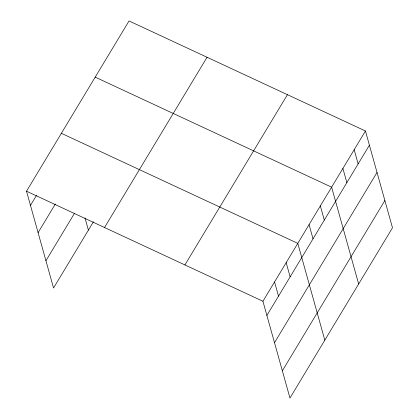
<?xml version="1.0" encoding="UTF-8"?>
<svg xmlns="http://www.w3.org/2000/svg" width="419" height="419" viewBox="0 0 419 419"><rect width="100%" height="100%" fill="white"/><g stroke="black" fill="none" stroke-linecap="round" stroke-linejoin="round"><path stroke-width="0.63" d="M93.379 221.861L53.548 288.01L26.517 191.205L129.042 20.95L365.452 130.99L392.483 227.795L289.958 398.05L262.928 301.251L365.452 130.99M30.482 205.394L36.453 195.469M38.092 232.655L55.355 203.99M45.933 260.744L74.482 213.334M104.535 227.522L207.059 57.262M184.915 264.934L287.439 94.678M266.893 315.434L369.417 145.178M274.503 342.7L377.027 172.445M282.343 370.789L384.867 200.533M95.207 77.133L331.623 187.178L358.648 283.977M61.378 133.321L297.789 243.36L324.814 340.165M26.517 191.205L262.928 301.251M354.175 149.719L358.135 163.908M342.899 168.448L346.859 182.637M320.341 205.907L324.306 220.09M309.065 224.631L313.024 238.82M286.167 262.655L290.131 276.844M274.55 281.95L278.509 296.139M85.02 218.006L88.404 230.12"/></g></svg>
